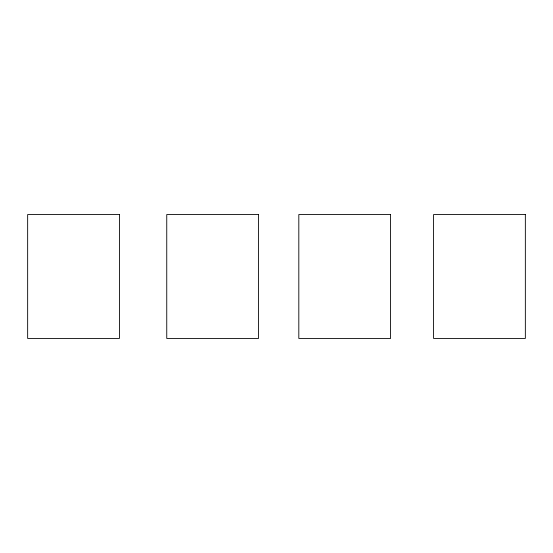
<?xml version="1.0" encoding="UTF-8"?>
<svg xmlns="http://www.w3.org/2000/svg" width="553" height="553" viewBox="0 0 553 553"><rect width="100%" height="100%" fill="white"/><g stroke="black" fill="none" stroke-linecap="round" stroke-linejoin="round"><path stroke-width="0.83" d="M119.42 214.557L27.65 214.557L27.65 338.443L119.42 338.443L119.42 214.557M258.521 214.557L166.75 214.557L166.75 338.443L258.521 338.443L258.521 214.557M390.584 214.557L298.814 214.557L298.814 338.443L390.584 338.443L390.584 214.557M525.35 214.557L433.58 214.557L433.58 338.443L525.35 338.443L525.35 214.557"/></g></svg>
